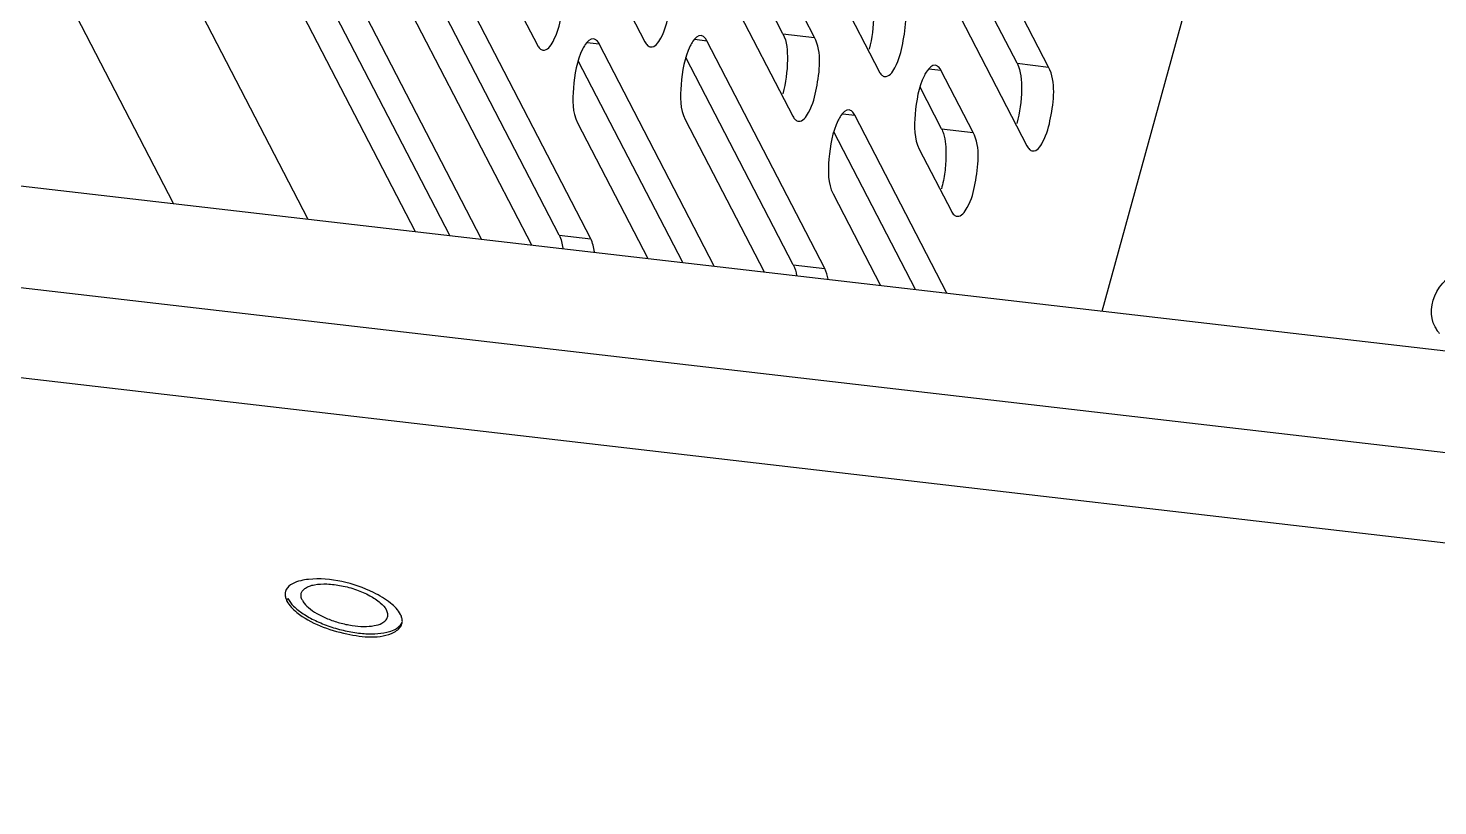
# Model space of a CAD drawing. Header units: millimetres. Extents: x -177 to 18421, y -5017 to 3255.
# Drawn here: x 13172.97 to 13188.72, y 1981.14 to 1989.82 of the extents above; entities that cross this region are included whole.
import ezdxf

# ---------------------------------------------------------------- set-up
doc = ezdxf.new("R2010")
doc.units = ezdxf.units.MM
doc.header["$LTSCALE"] = 46.255
doc.layers.get('0').update_dxf_attribs({"linetype": 'CONTINUOUS'})
doc.layers.add('02___PRT_ALL_AXES', color=7, linetype='CONTINUOUS')

msp = doc.modelspace()

# ---------------------------------------------------------------- linework, layer by layer
at = {"color": 7, "linetype": 'Continuous'}
for p, q in [((13184.973, 1986.664), (13194.552, 2021.445)), ((13176.746, 1993.334), (13178.663, 1989.634)), ((13178.008, 1993.255), (13179.865, 1989.671)), ((13181.76, 1989.72), (13180.202, 1992.726)), ((13176.099, 1987.692), (13173.812, 1992.107)), ((13179.96, 1991.846), (13181.517, 1988.84)), ((13181.163, 1991.883), (13182.481, 1989.34)), ((13184.375, 1989.389), (13183.057, 1991.933)), ((13174.598, 1987.866), (13172.885, 1991.172)), ((13178.04, 1987.467), (13176.14, 1991.134)), ((13179.26, 1987.471), (13177.403, 1991.055)), ((13182.815, 1991.053), (13184.133, 1988.509)), ((13175.898, 1990.254), (13177.297, 1987.553)), ((13177.16, 1990.175), (13178.597, 1987.403)), ((13179.22, 1989.662), (13179.354, 1989.647)), ((13180.639, 1987.166), (13179.354, 1989.647)), ((13180.423, 1989.699), (13180.557, 1989.683)), ((13181.875, 1987.14), (13180.557, 1989.683)), ((13181.407, 1989.761), (13181.76, 1989.72)), ((13183.038, 1989.368), (13183.172, 1989.352)), ((13183.532, 1988.659), (13183.172, 1989.352)), ((13184.022, 1989.43), (13184.375, 1989.389)), ((13182.075, 1988.868), (13182.209, 1988.853)), ((13183.239, 1986.865), (13182.209, 1988.853)), ((13179.112, 1988.767), (13179.897, 1987.252)), ((13180.315, 1988.803), (13181.196, 1987.101)), ((13183.179, 1988.699), (13183.532, 1988.659)), ((13182.93, 1988.472), (13183.289, 1987.779)), ((13181.967, 1987.973), (13182.496, 1986.951)), ((13178.907, 1987.512), (13179.26, 1987.471)), ((13181.522, 1987.181), (13181.875, 1987.14))]:
    msp.add_line(p, q, dxfattribs=at)
at = {"color": 3, "linetype": 'Continuous'}
for p, q in [((13181.407, 1989.761), (13179.969, 1992.537)), ((13184.022, 1989.43), (13182.824, 1991.744)), ((13177.687, 1987.508), (13175.906, 1990.945)), ((13178.907, 1987.512), (13177.169, 1990.866)), ((13159.778, 1989.583), (13264.321, 1977.469)), ((13181.522, 1987.181), (13180.323, 1989.495)), ((13180.287, 1987.207), (13179.121, 1989.458)), ((13183.179, 1988.699), (13182.939, 1989.164)), ((13182.887, 1986.905), (13181.975, 1988.664)), ((13164.152, 1987.941), (13193.531, 1984.537)), ((13163.797, 1986.976), (13193.882, 1983.489))]:
    msp.add_line(p, q, dxfattribs=at)
at = {"color": 7, "linetype": 'Continuous'}
for centre, radius, start, end in [((13189.015, 1986.655), 0.365, 207.4056, 215.1828), ((13189.018, 1986.657), 0.368, 215.202, 221.3403)]:
    msp.add_arc(centre, radius, start, end, dxfattribs=at)
for points, knots in [([(13178.726, 1989.577), (13178.775, 1989.571), (13178.881, 1989.726), (13178.947, 1990.02), (13178.992, 1990.345), (13178.905, 1990.514)], [0, 0, 0, 0, 0.148069, 0.432956, 1, 1, 1, 1]), ([(13179.929, 1989.614), (13179.978, 1989.608), (13180.084, 1989.763), (13180.15, 1990.057), (13180.195, 1990.382), (13180.108, 1990.55)], [0, 0, 0, 0, 0.148069, 0.432956, 1, 1, 1, 1]), ([(13182.544, 1989.283), (13182.593, 1989.277), (13182.699, 1989.432), (13182.765, 1989.726), (13182.81, 1990.051), (13182.723, 1990.219)], [0, 0, 0, 0, 0.148069, 0.432956, 1, 1, 1, 1]), ([(13179.291, 1989.703), (13179.254, 1989.708), (13179.204, 1989.654), (13179.177, 1989.606), (13179.169, 1989.589)], [0, 0, 0, 0, 0.652613, 1, 1, 1, 1]), ([(13179.354, 1989.647), (13179.347, 1989.661), (13179.331, 1989.686), (13179.303, 1989.702), (13179.291, 1989.703)], [0, 0, 0, 0, 0.567736, 1, 1, 1, 1]), ([(13179.865, 1989.671), (13179.873, 1989.656), (13179.889, 1989.631), (13179.916, 1989.615), (13179.929, 1989.614)], [0, 0, 0, 0, 0.567736, 1, 1, 1, 1]), ([(13180.493, 1989.74), (13180.456, 1989.744), (13180.406, 1989.691), (13180.38, 1989.643), (13180.371, 1989.625)], [0, 0, 0, 0, 0.652613, 1, 1, 1, 1]), ([(13180.557, 1989.683), (13180.549, 1989.698), (13180.533, 1989.723), (13180.506, 1989.739), (13180.493, 1989.74)], [0, 0, 0, 0, 0.567736, 1, 1, 1, 1]), ([(13181.581, 1988.784), (13181.63, 1988.778), (13181.736, 1988.932), (13181.802, 1989.227), (13181.847, 1989.552), (13181.76, 1989.72)], [0, 0, 0, 0, 0.148069, 0.432956, 1, 1, 1, 1]), ([(13178.663, 1989.634), (13178.67, 1989.619), (13178.686, 1989.594), (13178.713, 1989.579), (13178.726, 1989.577)], [0, 0, 0, 0, 0.567736, 1, 1, 1, 1]), ([(13179.169, 1989.589), (13179.103, 1989.455), (13179.058, 1989.178), (13179.052, 1988.882), (13179.112, 1988.767)], [0, 0, 0, 0, 0.533253, 1, 1, 1, 1]), ([(13180.371, 1989.625), (13180.305, 1989.492), (13180.261, 1989.215), (13180.255, 1988.919), (13180.315, 1988.803)], [0, 0, 0, 0, 0.533253, 1, 1, 1, 1]), ([(13182.481, 1989.34), (13182.488, 1989.325), (13182.504, 1989.3), (13182.532, 1989.284), (13182.544, 1989.283)], [0, 0, 0, 0, 0.567736, 1, 1, 1, 1]), ([(13183.109, 1989.409), (13183.072, 1989.413), (13183.022, 1989.359), (13182.996, 1989.312), (13182.987, 1989.294)], [0, 0, 0, 0, 0.652613, 1, 1, 1, 1]), ([(13183.172, 1989.352), (13183.165, 1989.367), (13183.149, 1989.392), (13183.121, 1989.408), (13183.109, 1989.409)], [0, 0, 0, 0, 0.567736, 1, 1, 1, 1]), ([(13184.196, 1988.452), (13184.245, 1988.447), (13184.351, 1988.601), (13184.417, 1988.896), (13184.462, 1989.221), (13184.375, 1989.389)], [0, 0, 0, 0, 0.148069, 0.432956, 1, 1, 1, 1]), ([(13182.987, 1989.294), (13182.921, 1989.161), (13182.876, 1988.884), (13182.87, 1988.588), (13182.93, 1988.472)], [0, 0, 0, 0, 0.533253, 1, 1, 1, 1]), ([(13182.146, 1988.91), (13182.109, 1988.914), (13182.058, 1988.86), (13182.032, 1988.813), (13182.024, 1988.795)], [0, 0, 0, 0, 0.652613, 1, 1, 1, 1]), ([(13182.209, 1988.853), (13182.201, 1988.868), (13182.185, 1988.893), (13182.158, 1988.908), (13182.146, 1988.91)], [0, 0, 0, 0, 0.567736, 1, 1, 1, 1]), ([(13181.517, 1988.84), (13181.525, 1988.825), (13181.541, 1988.8), (13181.568, 1988.785), (13181.581, 1988.784)], [0, 0, 0, 0, 0.567736, 1, 1, 1, 1]), ([(13182.024, 1988.795), (13181.957, 1988.662), (13181.913, 1988.385), (13181.907, 1988.089), (13181.967, 1987.973)], [0, 0, 0, 0, 0.533253, 1, 1, 1, 1]), ([(13183.353, 1987.722), (13183.402, 1987.716), (13183.508, 1987.871), (13183.574, 1988.165), (13183.619, 1988.49), (13183.532, 1988.659)], [0, 0, 0, 0, 0.148069, 0.432956, 1, 1, 1, 1]), ([(13184.133, 1988.509), (13184.14, 1988.494), (13184.156, 1988.469), (13184.184, 1988.454), (13184.196, 1988.452)], [0, 0, 0, 0, 0.567736, 1, 1, 1, 1]), ([(13183.289, 1987.779), (13183.297, 1987.764), (13183.313, 1987.739), (13183.34, 1987.723), (13183.353, 1987.722)], [0, 0, 0, 0, 0.567736, 1, 1, 1, 1]), ([(13188.692, 1986.487), (13188.631, 1986.604), (13188.661, 1986.935), (13188.924, 1987.11), (13189.067, 1987.145)], [0, 0, 0, 0, 0.470525, 1, 1, 1, 1])]:
    msp.add_open_spline(points, degree=3, knots=knots, dxfattribs=at)
at = {"color": 3, "linetype": 'Continuous'}
for points, knots in [([(13182.37, 1990.26), (13182.416, 1990.173), (13182.429, 1989.935), (13182.403, 1989.712), (13182.369, 1989.589)], [0, 0, 0, 0, 0.43686, 1, 1, 1, 1]), ([(13181.407, 1989.761), (13181.453, 1989.673), (13181.465, 1989.436), (13181.44, 1989.213), (13181.406, 1989.09)], [0, 0, 0, 0, 0.43686, 1, 1, 1, 1]), ([(13184.022, 1989.43), (13184.068, 1989.342), (13184.081, 1989.105), (13184.055, 1988.882), (13184.021, 1988.759)], [0, 0, 0, 0, 0.43686, 1, 1, 1, 1]), ([(13183.179, 1988.699), (13183.188, 1988.682), (13183.222, 1988.589), (13183.228, 1988.487), (13183.228, 1988.407)], [0, 0, 0, 0, 0.19285, 1, 1, 1, 1])]:
    msp.add_open_spline(points, degree=3, knots=knots, dxfattribs=at)
for points in [[(13183.228, 1988.407), (13183.228, 1988.343), (13183.223, 1988.278), (13183.215, 1988.214)], [(13183.215, 1988.214), (13183.207, 1988.152), (13183.194, 1988.089), (13183.178, 1988.028)], [(13178.907, 1987.512), (13178.93, 1987.467), (13178.94, 1987.415), (13178.947, 1987.365)], [(13181.522, 1987.181), (13181.542, 1987.143), (13181.552, 1987.101), (13181.559, 1987.059)]]:
    msp.add_open_spline(points, degree=3, dxfattribs=at)
at = {"color": 7, "linetype": 'Continuous'}
for points in [[(13179.3, 1987.324), (13179.293, 1987.374), (13179.283, 1987.426), (13179.26, 1987.471)], [(13181.911, 1987.019), (13181.904, 1987.06), (13181.894, 1987.102), (13181.875, 1987.14)]]:
    msp.add_open_spline(points, degree=3, dxfattribs=at)
at = {"layer": '02___PRT_ALL_AXES', "color": 7, "linetype": 'Continuous'}
msp.add_line((13175.865, 1983.425), (13175.873, 1983.454), dxfattribs=at)
at = {"layer": '02___PRT_ALL_AXES', "color": 3, "linetype": 'Continuous'}
for centre, radius, start, end in [((13175.957, 1983.502), 0.112, 159.5822, 164.6308), ((13175.96, 1983.5), 0.115, 152.1793, 159.5515), ((13177.042, 1983.202), 0.113, 344.64, 350.6438), ((13177.037, 1983.203), 0.118, 350.6636, 357.7557)]:
    msp.add_arc(centre, radius, start, end, dxfattribs=at)
at = {"layer": '02___PRT_ALL_AXES', "color": 7, "linetype": 'Continuous'}
msp.add_arc((13176.205, 1983.522), 0.188, 207.4568, 212.0445, dxfattribs=at)
at = {"layer": '02___PRT_ALL_AXES', "color": 3, "linetype": 'Continuous'}
for points, knots in [([(13176.108, 1983.668), (13176.078, 1983.665), (13175.988, 1983.652), (13175.888, 1983.61), (13175.858, 1983.554)], [0, 0, 0, 0, 0.320825, 1, 1, 1, 1]), ([(13177.024, 1983.403), (13176.966, 1983.45), (13176.687, 1983.612), (13176.354, 1983.692), (13176.108, 1983.668)], [0, 0, 0, 0, 0.231424, 1, 1, 1, 1]), ([(13175.849, 1983.531), (13175.846, 1983.519), (13175.843, 1983.492), (13175.849, 1983.466), (13175.854, 1983.453)], [0, 0, 0, 0, 0.480109, 1, 1, 1, 1]), ([(13175.854, 1983.453), (13175.855, 1983.448), (13175.859, 1983.439), (13175.863, 1983.43), (13175.865, 1983.425)], [0, 0, 0, 0, 0.48939, 1, 1, 1, 1]), ([(13175.976, 1983.3), (13176.133, 1983.173), (13176.496, 1983.046), (13176.906, 1983), (13177.063, 1983.079)], [0, 0, 0, 0, 0.535191, 1, 1, 1, 1]), ([(13177.155, 1983.198), (13177.155, 1983.211), (13177.152, 1983.239), (13177.141, 1983.265), (13177.135, 1983.278)], [0, 0, 0, 0, 0.472446, 1, 1, 1, 1])]:
    msp.add_open_spline(points, degree=3, knots=knots, dxfattribs=at)
at = {"layer": '02___PRT_ALL_AXES', "color": 7, "linetype": 'Continuous'}
for points, knots in [([(13176.038, 1983.435), (13176.031, 1983.447), (13176.022, 1983.473), (13176.022, 1983.501), (13176.026, 1983.513)], [0, 0, 0, 0, 0.533233, 1, 1, 1, 1]), ([(13176.026, 1983.513), (13176.029, 1983.525), (13176.042, 1983.548), (13176.074, 1983.575), (13176.119, 1983.596), (13176.199, 1983.616), (13176.32, 1983.621), (13176.478, 1983.601), (13176.64, 1983.557), (13176.787, 1983.494), (13176.903, 1983.419), (13176.961, 1983.358), (13176.978, 1983.326)], [0, 0, 0, 0, 0.033684, 0.071837, 0.117218, 0.170825, 0.301064, 0.453973, 0.615186, 0.768734, 0.900121, 1, 1, 1, 1]), ([(13175.876, 1983.454), (13175.892, 1983.422), (13175.944, 1983.359), (13176.05, 1983.278), (13176.187, 1983.203), (13176.345, 1983.139), (13176.515, 1983.092), (13176.683, 1983.064), (13176.84, 1983.057), (13176.939, 1983.068), (13176.983, 1983.078)], [0, 0, 0, 0, 0.087394, 0.197554, 0.326969, 0.469068, 0.615725, 0.758305, 0.888627, 1, 1, 1, 1]), ([(13176.045, 1983.422), (13176.061, 1983.396), (13176.11, 1983.345), (13176.203, 1983.282), (13176.321, 1983.225), (13176.453, 1983.181), (13176.59, 1983.151), (13176.719, 1983.14), (13176.832, 1983.147), (13176.9, 1983.165), (13176.927, 1983.179)], [0, 0, 0, 0, 0.094877, 0.214115, 0.352118, 0.50017, 0.648197, 0.786126, 0.905254, 1, 1, 1, 1]), ([(13176.927, 1983.179), (13176.942, 1983.187), (13176.969, 1983.205), (13176.986, 1983.234), (13176.99, 1983.248)], [0, 0, 0, 0, 0.541584, 1, 1, 1, 1]), ([(13176.99, 1983.248), (13176.993, 1983.26), (13176.994, 1983.287), (13176.985, 1983.313), (13176.978, 1983.326)], [0, 0, 0, 0, 0.466767, 1, 1, 1, 1]), ([(13177.079, 1983.114), (13177.087, 1983.119), (13177.116, 1983.136), (13177.14, 1983.163), (13177.15, 1983.185)], [0, 0, 0, 0, 0.279941, 1, 1, 1, 1]), ([(13176.983, 1983.078), (13176.992, 1983.081), (13177.025, 1983.089), (13177.057, 1983.102), (13177.079, 1983.114)], [0, 0, 0, 0, 0.27304, 1, 1, 1, 1])]:
    msp.add_open_spline(points, degree=3, knots=knots, dxfattribs=at)
at = {"layer": '02___PRT_ALL_AXES', "color": 3, "linetype": 'Continuous'}
for points in [[(13175.865, 1983.425), (13175.891, 1983.376), (13175.932, 1983.335), (13175.976, 1983.3)], [(13177.135, 1983.278), (13177.109, 1983.327), (13177.068, 1983.368), (13177.024, 1983.403)], [(13177.063, 1983.079), (13177.101, 1983.098), (13177.139, 1983.131), (13177.151, 1983.172)]]:
    msp.add_open_spline(points, degree=3, dxfattribs=at)

doc.saveas('drawing.dxf')
